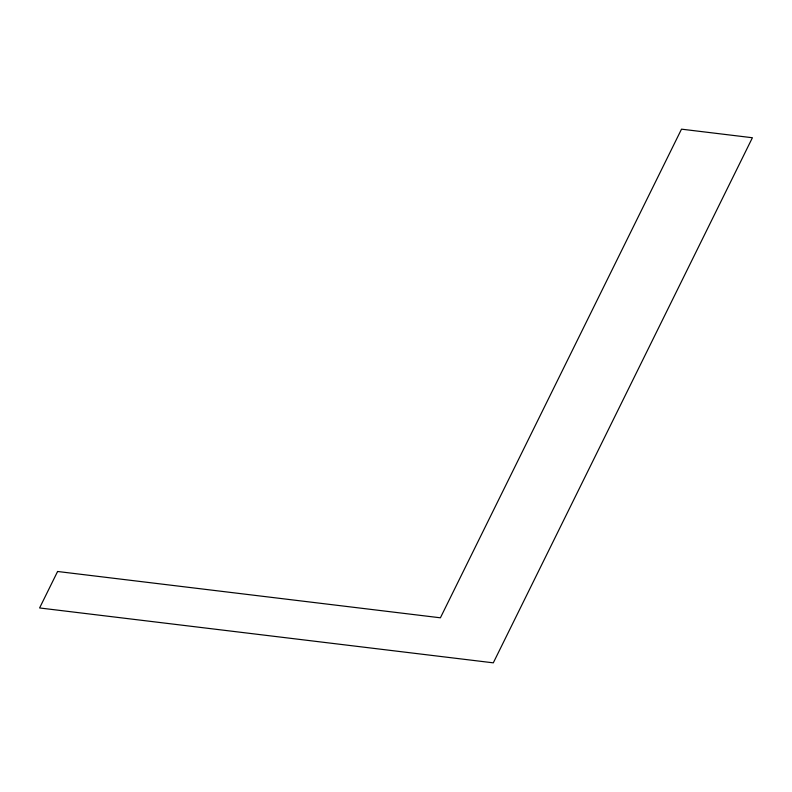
<?xml version="1.0" encoding="UTF-8"?>
<svg xmlns="http://www.w3.org/2000/svg" width="792" height="792" viewBox="0 0 792 792"><rect width="100%" height="100%" fill="white"/><g stroke="black" fill="none" stroke-linecap="round" stroke-linejoin="round"><path stroke-width="1.19" d="M57.588 571.487L39.6 607.959L493.307 662.835L752.4 137.739L681.506 129.165L440.401 617.8L57.588 571.487"/></g></svg>
